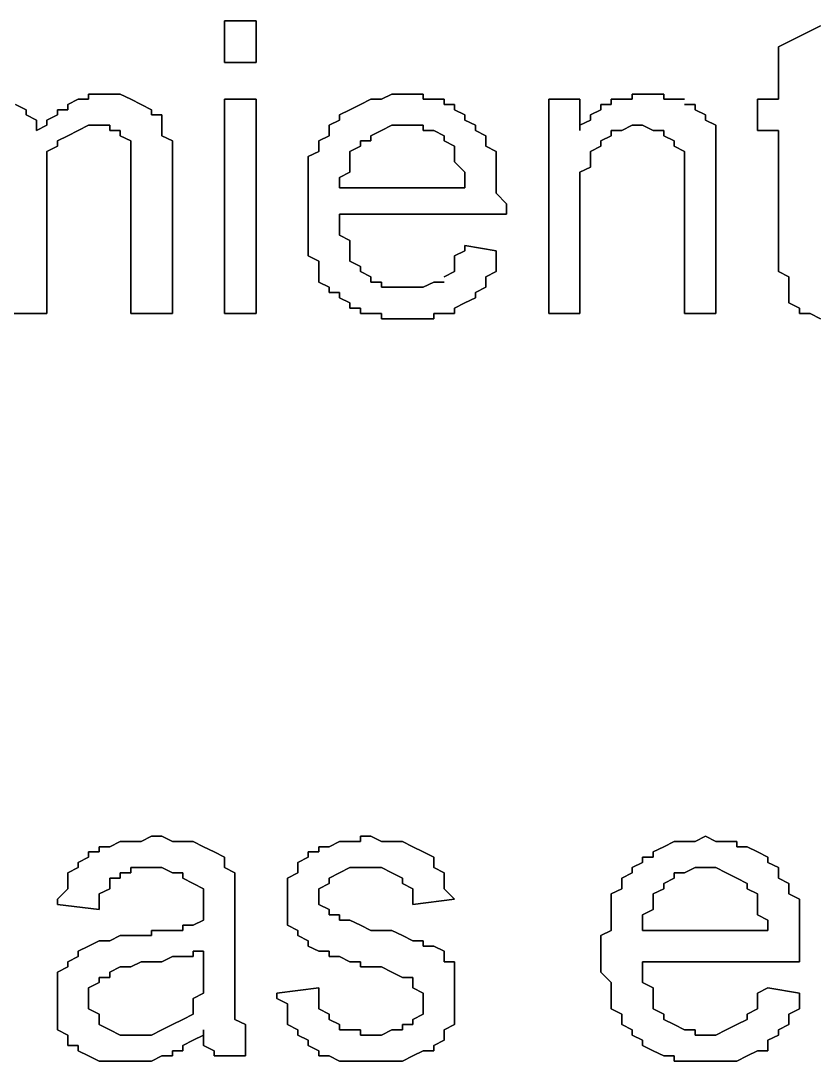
# Model space of a CAD drawing. Header units: metres. Extents: x 2.9 to 42.8, y 1.7 to 28.7.
# Drawn here: x 38.4122 to 38.6804, y 16.0549 to 16.4059 of the extents above; entities that cross this region are included whole.
import ezdxf

# ---------------------------------------------------------------- set-up
doc = ezdxf.new("R2010")
doc.units = ezdxf.units.M
doc.layers.add('GRIS', color=8, linetype='Continuous')

msp = doc.modelspace()

# ---------------------------------------------------------------- linework, layer by layer
at = {"layer": 'GRIS', "lineweight": -3}
for points in [[(38.4916, 16.4059), (38.481, 16.4059), (38.4916, 16.4059)], [(38.481, 16.4059), (38.481, 16.3918), (38.481, 16.4059)], [(38.4916, 16.3918), (38.4916, 16.4059), (38.4916, 16.3918)], [(38.6821, 16.4042), (38.668, 16.3971), (38.6821, 16.4042)], [(38.668, 16.3971), (38.668, 16.3795), (38.668, 16.3971)], [(38.481, 16.3918), (38.4916, 16.3918), (38.481, 16.3918)], [(38.4387, 16.3812), (38.4351, 16.3812), (38.4387, 16.3812)], [(38.4351, 16.3812), (38.4351, 16.3795), (38.4351, 16.3812)], [(38.4422, 16.3812), (38.4387, 16.3812), (38.4422, 16.3812)], [(38.4457, 16.3812), (38.4422, 16.3812), (38.4457, 16.3812)], [(38.4493, 16.3795), (38.4457, 16.3812), (38.4493, 16.3795)], [(38.5374, 16.3812), (38.5339, 16.3795), (38.5374, 16.3812)], [(38.541, 16.3812), (38.5374, 16.3812), (38.541, 16.3812)], [(38.5445, 16.3812), (38.541, 16.3812), (38.5445, 16.3812)], [(38.548, 16.3812), (38.5445, 16.3812), (38.548, 16.3812)], [(38.548, 16.3795), (38.548, 16.3812), (38.548, 16.3795)], [(38.6221, 16.3812), (38.6186, 16.3812), (38.6221, 16.3812)], [(38.6186, 16.3812), (38.6186, 16.3795), (38.6186, 16.3812)], [(38.6256, 16.3812), (38.6221, 16.3812), (38.6256, 16.3812)], [(38.6292, 16.3812), (38.6256, 16.3812), (38.6292, 16.3812)], [(38.6292, 16.3795), (38.6292, 16.3812), (38.6292, 16.3795)], [(38.414, 16.3759), (38.4104, 16.3777), (38.414, 16.3759)], [(38.4316, 16.3795), (38.4281, 16.3777), (38.4316, 16.3795)], [(38.4281, 16.3777), (38.4281, 16.3759), (38.4281, 16.3777)], [(38.4351, 16.3795), (38.4316, 16.3795), (38.4351, 16.3795)], [(38.4528, 16.3777), (38.4493, 16.3795), (38.4528, 16.3777)], [(38.4563, 16.3759), (38.4528, 16.3777), (38.4563, 16.3759)], [(38.4916, 16.3795), (38.481, 16.3795), (38.4916, 16.3795)], [(38.481, 16.3795), (38.481, 16.3072), (38.481, 16.3795)], [(38.4916, 16.3072), (38.4916, 16.3795), (38.4916, 16.3072)], [(38.5269, 16.3777), (38.5233, 16.3759), (38.5269, 16.3777)], [(38.5304, 16.3795), (38.5269, 16.3777), (38.5304, 16.3795)], [(38.5339, 16.3795), (38.5304, 16.3795), (38.5339, 16.3795)], [(38.5516, 16.3795), (38.548, 16.3795), (38.5516, 16.3795)], [(38.5551, 16.3795), (38.5516, 16.3795), (38.5551, 16.3795)], [(38.5551, 16.3777), (38.5551, 16.3795), (38.5551, 16.3777)], [(38.5586, 16.3777), (38.5551, 16.3777), (38.5586, 16.3777)], [(38.5586, 16.3759), (38.5586, 16.3777), (38.5586, 16.3759)], [(38.6009, 16.3795), (38.5904, 16.3795), (38.6009, 16.3795)], [(38.5904, 16.3795), (38.5904, 16.3072), (38.5904, 16.3795)], [(38.6009, 16.3689), (38.6009, 16.3795), (38.6009, 16.3689)], [(38.6115, 16.3777), (38.608, 16.3777), (38.6115, 16.3777)], [(38.608, 16.3777), (38.608, 16.3759), (38.608, 16.3777)], [(38.6151, 16.3795), (38.6115, 16.3795), (38.6151, 16.3795)], [(38.6115, 16.3795), (38.6115, 16.3777), (38.6115, 16.3795)], [(38.6186, 16.3795), (38.6151, 16.3795), (38.6186, 16.3795)], [(38.6327, 16.3795), (38.6292, 16.3795), (38.6327, 16.3795)], [(38.6362, 16.3795), (38.6327, 16.3795), (38.6362, 16.3795)], [(38.6398, 16.3777), (38.6362, 16.3777), (38.6398, 16.3777)], [(38.6398, 16.3759), (38.6398, 16.3777), (38.6398, 16.3759)], [(38.668, 16.3795), (38.6609, 16.3795), (38.668, 16.3795)], [(38.6609, 16.3795), (38.6609, 16.3689), (38.6609, 16.3795)], [(38.414, 16.3742), (38.414, 16.3759), (38.414, 16.3742)], [(38.4175, 16.3724), (38.414, 16.3742), (38.4175, 16.3724)], [(38.4246, 16.3742), (38.421, 16.3724), (38.4246, 16.3742)], [(38.4281, 16.3759), (38.4246, 16.3759), (38.4281, 16.3759)], [(38.4246, 16.3759), (38.4246, 16.3742), (38.4246, 16.3759)], [(38.4563, 16.3742), (38.4563, 16.3759), (38.4563, 16.3742)], [(38.4598, 16.3742), (38.4563, 16.3742), (38.4598, 16.3742)], [(38.4598, 16.3724), (38.4598, 16.3742), (38.4598, 16.3724)], [(38.5233, 16.3759), (38.5198, 16.3742), (38.5233, 16.3759)], [(38.5198, 16.3742), (38.5198, 16.3724), (38.5198, 16.3742)], [(38.5621, 16.3742), (38.5586, 16.3759), (38.5621, 16.3742)], [(38.5621, 16.3724), (38.5621, 16.3742), (38.5621, 16.3724)], [(38.608, 16.3759), (38.6045, 16.3742), (38.608, 16.3759)], [(38.6045, 16.3742), (38.6045, 16.3724), (38.6045, 16.3742)], [(38.6433, 16.3742), (38.6398, 16.3759), (38.6433, 16.3742)], [(38.6433, 16.3724), (38.6433, 16.3742), (38.6433, 16.3724)], [(38.4175, 16.3707), (38.4175, 16.3724), (38.4175, 16.3707)], [(38.421, 16.3707), (38.4175, 16.3689), (38.421, 16.3707)], [(38.4175, 16.3689), (38.4175, 16.3707), (38.4175, 16.3689)], [(38.421, 16.3724), (38.421, 16.3707), (38.421, 16.3724)], [(38.4316, 16.3689), (38.4351, 16.3707), (38.4316, 16.3689)], [(38.4351, 16.3707), (38.4387, 16.3707), (38.4351, 16.3707)], [(38.4387, 16.3707), (38.4422, 16.3707), (38.4387, 16.3707)], [(38.4422, 16.3707), (38.4422, 16.3689), (38.4422, 16.3707)], [(38.4598, 16.3689), (38.4598, 16.3724), (38.4598, 16.3689)], [(38.5198, 16.3724), (38.5163, 16.3707), (38.5198, 16.3724)], [(38.5163, 16.3707), (38.5163, 16.3689), (38.5163, 16.3707)], [(38.5339, 16.3689), (38.5374, 16.3707), (38.5339, 16.3689)], [(38.5374, 16.3707), (38.541, 16.3707), (38.5374, 16.3707)], [(38.541, 16.3707), (38.5445, 16.3707), (38.541, 16.3707)], [(38.5445, 16.3707), (38.548, 16.3707), (38.5445, 16.3707)], [(38.548, 16.3707), (38.548, 16.3689), (38.548, 16.3707)], [(38.5657, 16.3707), (38.5621, 16.3724), (38.5657, 16.3707)], [(38.5657, 16.3689), (38.5657, 16.3707), (38.5657, 16.3689)], [(38.6045, 16.3724), (38.6009, 16.3707), (38.6045, 16.3724)], [(38.6009, 16.3707), (38.6009, 16.3689), (38.6009, 16.3707)], [(38.6151, 16.3689), (38.6186, 16.3707), (38.6151, 16.3689)], [(38.6186, 16.3707), (38.6221, 16.3707), (38.6186, 16.3707)], [(38.6221, 16.3707), (38.6256, 16.3689), (38.6221, 16.3707)], [(38.6468, 16.3707), (38.6433, 16.3724), (38.6468, 16.3707)], [(38.6468, 16.3689), (38.6468, 16.3707), (38.6468, 16.3689)], [(38.4281, 16.3671), (38.4316, 16.3689), (38.4281, 16.3671)], [(38.4422, 16.3689), (38.4457, 16.3689), (38.4422, 16.3689)], [(38.4457, 16.3689), (38.4457, 16.3671), (38.4457, 16.3689)], [(38.4598, 16.3671), (38.4598, 16.3689), (38.4598, 16.3671)], [(38.5163, 16.3689), (38.5163, 16.3671), (38.5163, 16.3689)], [(38.5304, 16.3671), (38.5339, 16.3689), (38.5304, 16.3671)], [(38.548, 16.3689), (38.5516, 16.3689), (38.548, 16.3689)], [(38.5516, 16.3689), (38.5551, 16.3671), (38.5516, 16.3689)], [(38.5692, 16.3671), (38.5657, 16.3689), (38.5692, 16.3671)], [(38.6115, 16.3671), (38.6115, 16.3689), (38.6115, 16.3671)], [(38.6115, 16.3689), (38.6151, 16.3689), (38.6115, 16.3689)], [(38.6256, 16.3689), (38.6292, 16.3689), (38.6256, 16.3689)], [(38.6292, 16.3689), (38.6292, 16.3671), (38.6292, 16.3689)], [(38.6468, 16.3654), (38.6468, 16.3689), (38.6468, 16.3654)], [(38.6609, 16.3689), (38.668, 16.3689), (38.6609, 16.3689)], [(38.668, 16.3689), (38.668, 16.3283), (38.668, 16.3689)], [(38.4246, 16.3654), (38.4281, 16.3671), (38.4246, 16.3654)], [(38.4246, 16.3636), (38.4246, 16.3654), (38.4246, 16.3636)], [(38.4457, 16.3671), (38.4493, 16.3654), (38.4457, 16.3671)], [(38.4493, 16.3654), (38.4493, 16.3636), (38.4493, 16.3654)], [(38.4634, 16.3654), (38.4598, 16.3671), (38.4634, 16.3654)], [(38.4634, 16.3636), (38.4634, 16.3654), (38.4634, 16.3636)], [(38.5163, 16.3671), (38.5128, 16.3654), (38.5163, 16.3671)], [(38.5128, 16.3654), (38.5128, 16.3636), (38.5128, 16.3654)], [(38.5269, 16.3636), (38.5269, 16.3654), (38.5269, 16.3636)], [(38.5269, 16.3654), (38.5304, 16.3654), (38.5269, 16.3654)], [(38.5304, 16.3654), (38.5304, 16.3671), (38.5304, 16.3654)], [(38.5551, 16.3671), (38.5551, 16.3654), (38.5551, 16.3671)], [(38.5551, 16.3654), (38.5586, 16.3636), (38.5551, 16.3654)], [(38.5692, 16.3654), (38.5692, 16.3671), (38.5692, 16.3654)], [(38.5692, 16.3636), (38.5692, 16.3654), (38.5692, 16.3636)], [(38.608, 16.3654), (38.6115, 16.3671), (38.608, 16.3654)], [(38.608, 16.3636), (38.608, 16.3654), (38.608, 16.3636)], [(38.6292, 16.3671), (38.6327, 16.3654), (38.6292, 16.3671)], [(38.6327, 16.3654), (38.6327, 16.3636), (38.6327, 16.3654)], [(38.6468, 16.3636), (38.6468, 16.3654), (38.6468, 16.3636)], [(38.421, 16.3618), (38.4246, 16.3636), (38.421, 16.3618)], [(38.421, 16.3601), (38.421, 16.3618), (38.421, 16.3601)], [(38.4493, 16.3636), (38.4493, 16.3618), (38.4493, 16.3636)], [(38.4493, 16.3618), (38.4493, 16.3601), (38.4493, 16.3618)], [(38.4634, 16.3601), (38.4634, 16.3636), (38.4634, 16.3601)], [(38.5128, 16.3618), (38.5092, 16.3601), (38.5128, 16.3618)], [(38.5128, 16.3636), (38.5128, 16.3618), (38.5128, 16.3636)], [(38.5233, 16.3618), (38.5269, 16.3636), (38.5233, 16.3618)], [(38.5233, 16.3601), (38.5233, 16.3618), (38.5233, 16.3601)], [(38.5586, 16.3636), (38.5586, 16.3618), (38.5586, 16.3636)], [(38.5586, 16.3618), (38.5586, 16.3601), (38.5586, 16.3618)], [(38.5727, 16.3618), (38.5692, 16.3636), (38.5727, 16.3618)], [(38.5727, 16.3601), (38.5727, 16.3618), (38.5727, 16.3601)], [(38.6045, 16.3618), (38.608, 16.3636), (38.6045, 16.3618)], [(38.6045, 16.3601), (38.6045, 16.3618), (38.6045, 16.3601)], [(38.6327, 16.3636), (38.6362, 16.3618), (38.6327, 16.3636)], [(38.6362, 16.3618), (38.6362, 16.3601), (38.6362, 16.3618)], [(38.6468, 16.3618), (38.6468, 16.3636), (38.6468, 16.3618)], [(38.6468, 16.3601), (38.6468, 16.3618), (38.6468, 16.3601)], [(38.421, 16.3583), (38.421, 16.3601), (38.421, 16.3583)], [(38.421, 16.3548), (38.421, 16.3583), (38.421, 16.3548)], [(38.4493, 16.3601), (38.4493, 16.3583), (38.4493, 16.3601)], [(38.4493, 16.3583), (38.4493, 16.3548), (38.4493, 16.3583)], [(38.4634, 16.3583), (38.4634, 16.3601), (38.4634, 16.3583)], [(38.4634, 16.3565), (38.4634, 16.3583), (38.4634, 16.3565)], [(38.5092, 16.3601), (38.5092, 16.3583), (38.5092, 16.3601)], [(38.5092, 16.3583), (38.5092, 16.3548), (38.5092, 16.3583)], [(38.5233, 16.3583), (38.5233, 16.3601), (38.5233, 16.3583)], [(38.5233, 16.3548), (38.5233, 16.3583), (38.5233, 16.3548)], [(38.5586, 16.3601), (38.5586, 16.3583), (38.5586, 16.3601)], [(38.5586, 16.3583), (38.5621, 16.3548), (38.5586, 16.3583)], [(38.5727, 16.3583), (38.5727, 16.3601), (38.5727, 16.3583)], [(38.5727, 16.3548), (38.5727, 16.3583), (38.5727, 16.3548)], [(38.6045, 16.3583), (38.6045, 16.3601), (38.6045, 16.3583)], [(38.6045, 16.3565), (38.6045, 16.3583), (38.6045, 16.3565)], [(38.6362, 16.3601), (38.6362, 16.3583), (38.6362, 16.3601)], [(38.6362, 16.3583), (38.6362, 16.3565), (38.6362, 16.3583)], [(38.6468, 16.3565), (38.6468, 16.3601), (38.6468, 16.3565)], [(38.421, 16.353), (38.421, 16.3548), (38.421, 16.353)], [(38.4493, 16.3548), (38.4493, 16.353), (38.4493, 16.3548)], [(38.4634, 16.3072), (38.4634, 16.3565), (38.4634, 16.3072)], [(38.5092, 16.3548), (38.5092, 16.353), (38.5092, 16.3548)], [(38.5198, 16.353), (38.5233, 16.3548), (38.5198, 16.353)], [(38.5621, 16.3548), (38.5621, 16.353), (38.5621, 16.3548)], [(38.5727, 16.353), (38.5727, 16.3548), (38.5727, 16.353)], [(38.6009, 16.3548), (38.6045, 16.3565), (38.6009, 16.3548)], [(38.6009, 16.3512), (38.6009, 16.3548), (38.6009, 16.3512)], [(38.6362, 16.3565), (38.6362, 16.353), (38.6362, 16.3565)], [(38.6468, 16.3548), (38.6468, 16.3565), (38.6468, 16.3548)], [(38.6468, 16.3512), (38.6468, 16.3548), (38.6468, 16.3512)], [(38.421, 16.3495), (38.421, 16.353), (38.421, 16.3495)], [(38.4493, 16.353), (38.4493, 16.3072), (38.4493, 16.353)], [(38.5092, 16.353), (38.5092, 16.3512), (38.5092, 16.353)], [(38.5092, 16.3512), (38.5092, 16.3477), (38.5092, 16.3512)], [(38.5198, 16.3495), (38.5198, 16.353), (38.5198, 16.3495)], [(38.5621, 16.353), (38.5621, 16.3495), (38.5621, 16.353)], [(38.5727, 16.3495), (38.5727, 16.353), (38.5727, 16.3495)], [(38.6009, 16.3477), (38.6009, 16.3512), (38.6009, 16.3477)], [(38.6362, 16.353), (38.6362, 16.3512), (38.6362, 16.353)], [(38.6362, 16.3512), (38.6362, 16.3072), (38.6362, 16.3512)], [(38.6468, 16.3072), (38.6468, 16.3512), (38.6468, 16.3072)], [(38.421, 16.3072), (38.421, 16.3495), (38.421, 16.3072)], [(38.5092, 16.3477), (38.5092, 16.346), (38.5092, 16.3477)], [(38.5621, 16.3495), (38.5198, 16.3495), (38.5621, 16.3495)], [(38.5727, 16.3477), (38.5727, 16.3495), (38.5727, 16.3477)], [(38.5762, 16.3442), (38.5727, 16.3477), (38.5762, 16.3442)], [(38.6009, 16.346), (38.6009, 16.3477), (38.6009, 16.346)], [(38.5092, 16.346), (38.5092, 16.3424), (38.5092, 16.346)], [(38.5762, 16.3424), (38.5762, 16.3442), (38.5762, 16.3424)], [(38.6009, 16.3072), (38.6009, 16.346), (38.6009, 16.3072)], [(38.5092, 16.3424), (38.5092, 16.3407), (38.5092, 16.3424)], [(38.5092, 16.3407), (38.5092, 16.3389), (38.5092, 16.3407)], [(38.5198, 16.3371), (38.5198, 16.3407), (38.5198, 16.3371)], [(38.5198, 16.3407), (38.5727, 16.3407), (38.5198, 16.3407)], [(38.5727, 16.3407), (38.5762, 16.3407), (38.5727, 16.3407)], [(38.5762, 16.3407), (38.5762, 16.3424), (38.5762, 16.3407)], [(38.5092, 16.3389), (38.5092, 16.3354), (38.5092, 16.3389)], [(38.5198, 16.3336), (38.5198, 16.3371), (38.5198, 16.3336)], [(38.5092, 16.3354), (38.5092, 16.3336), (38.5092, 16.3354)], [(38.5092, 16.3336), (38.5092, 16.3301), (38.5092, 16.3336)], [(38.5233, 16.3318), (38.5198, 16.3336), (38.5233, 16.3318)], [(38.5092, 16.3301), (38.5092, 16.3283), (38.5092, 16.3301)], [(38.5233, 16.3301), (38.5233, 16.3318), (38.5233, 16.3301)], [(38.5233, 16.3283), (38.5233, 16.3301), (38.5233, 16.3283)], [(38.5621, 16.3301), (38.5621, 16.3283), (38.5621, 16.3301)], [(38.5727, 16.3283), (38.5621, 16.3301), (38.5727, 16.3283)], [(38.5092, 16.3283), (38.5092, 16.3266), (38.5092, 16.3283)], [(38.5092, 16.3266), (38.5128, 16.3248), (38.5092, 16.3266)], [(38.5233, 16.3248), (38.5233, 16.3283), (38.5233, 16.3248)], [(38.5621, 16.3283), (38.5586, 16.3266), (38.5621, 16.3283)], [(38.5586, 16.3266), (38.5586, 16.323), (38.5586, 16.3266)], [(38.5727, 16.3266), (38.5727, 16.3283), (38.5727, 16.3266)], [(38.5727, 16.323), (38.5727, 16.3266), (38.5727, 16.323)], [(38.668, 16.3283), (38.668, 16.3248), (38.668, 16.3283)], [(38.5128, 16.3248), (38.5128, 16.3213), (38.5128, 16.3248)], [(38.5269, 16.323), (38.5233, 16.3248), (38.5269, 16.323)], [(38.5269, 16.3213), (38.5269, 16.323), (38.5269, 16.3213)], [(38.5586, 16.323), (38.5586, 16.3213), (38.5586, 16.323)], [(38.5727, 16.3213), (38.5727, 16.323), (38.5727, 16.3213)], [(38.668, 16.3248), (38.668, 16.3213), (38.668, 16.3248)], [(38.5128, 16.3213), (38.5128, 16.3195), (38.5128, 16.3213)], [(38.5128, 16.3195), (38.5128, 16.3177), (38.5128, 16.3195)], [(38.5304, 16.3195), (38.5269, 16.3213), (38.5304, 16.3195)], [(38.5304, 16.3177), (38.5304, 16.3195), (38.5304, 16.3177)], [(38.5586, 16.3213), (38.5551, 16.3195), (38.5586, 16.3213)], [(38.5692, 16.3195), (38.5727, 16.3213), (38.5692, 16.3195)], [(38.5692, 16.3177), (38.5692, 16.3195), (38.5692, 16.3177)], [(38.668, 16.3213), (38.6715, 16.3195), (38.668, 16.3213)], [(38.6715, 16.3195), (38.6715, 16.316), (38.6715, 16.3195)], [(38.5128, 16.3177), (38.5163, 16.316), (38.5128, 16.3177)], [(38.5163, 16.316), (38.5163, 16.3142), (38.5163, 16.316)], [(38.5339, 16.3177), (38.5304, 16.3177), (38.5339, 16.3177)], [(38.5339, 16.316), (38.5339, 16.3177), (38.5339, 16.316)], [(38.5374, 16.316), (38.5339, 16.316), (38.5374, 16.316)], [(38.541, 16.316), (38.5374, 16.316), (38.541, 16.316)], [(38.5445, 16.316), (38.541, 16.316), (38.5445, 16.316)], [(38.548, 16.316), (38.5445, 16.316), (38.548, 16.316)], [(38.5516, 16.3177), (38.548, 16.316), (38.5516, 16.3177)], [(38.5551, 16.3177), (38.5516, 16.3177), (38.5551, 16.3177)], [(38.5657, 16.3142), (38.5692, 16.316), (38.5657, 16.3142)], [(38.5692, 16.316), (38.5692, 16.3177), (38.5692, 16.316)], [(38.6715, 16.316), (38.6715, 16.3142), (38.6715, 16.316)], [(38.5163, 16.3142), (38.5198, 16.3142), (38.5163, 16.3142)], [(38.5198, 16.3142), (38.5198, 16.3124), (38.5198, 16.3142)], [(38.5198, 16.3124), (38.5233, 16.3107), (38.5198, 16.3124)], [(38.5621, 16.3107), (38.5657, 16.3124), (38.5621, 16.3107)], [(38.5657, 16.3124), (38.5657, 16.3142), (38.5657, 16.3124)], [(38.6715, 16.3142), (38.6715, 16.3124), (38.6715, 16.3142)], [(38.6715, 16.3124), (38.6715, 16.3107), (38.6715, 16.3124)], [(38.5233, 16.3107), (38.5233, 16.3089), (38.5233, 16.3107)], [(38.5233, 16.3089), (38.5269, 16.3089), (38.5233, 16.3089)], [(38.5269, 16.3089), (38.5269, 16.3072), (38.5269, 16.3089)], [(38.5586, 16.3089), (38.5621, 16.3107), (38.5586, 16.3089)], [(38.5586, 16.3072), (38.5586, 16.3089), (38.5586, 16.3072)], [(38.6715, 16.3107), (38.675, 16.3089), (38.6715, 16.3107)], [(38.675, 16.3089), (38.675, 16.3072), (38.675, 16.3089)], [(38.4069, 16.3072), (38.421, 16.3072), (38.4069, 16.3072)], [(38.4493, 16.3072), (38.4634, 16.3072), (38.4493, 16.3072)], [(38.481, 16.3072), (38.4916, 16.3072), (38.481, 16.3072)], [(38.5269, 16.3072), (38.5304, 16.3072), (38.5269, 16.3072)], [(38.5304, 16.3072), (38.5339, 16.3072), (38.5304, 16.3072)], [(38.5339, 16.3072), (38.5339, 16.3054), (38.5339, 16.3072)], [(38.5339, 16.3054), (38.5374, 16.3054), (38.5339, 16.3054)], [(38.5374, 16.3054), (38.541, 16.3054), (38.5374, 16.3054)], [(38.541, 16.3054), (38.5445, 16.3054), (38.541, 16.3054)], [(38.5445, 16.3054), (38.548, 16.3054), (38.5445, 16.3054)], [(38.548, 16.3054), (38.5516, 16.3054), (38.548, 16.3054)], [(38.5516, 16.3054), (38.5516, 16.3072), (38.5516, 16.3054)], [(38.5516, 16.3072), (38.5551, 16.3072), (38.5516, 16.3072)], [(38.5551, 16.3072), (38.5586, 16.3072), (38.5551, 16.3072)], [(38.5904, 16.3072), (38.6009, 16.3072), (38.5904, 16.3072)], [(38.6362, 16.3072), (38.6468, 16.3072), (38.6362, 16.3072)], [(38.675, 16.3072), (38.6786, 16.3072), (38.675, 16.3072)], [(38.6786, 16.3072), (38.6821, 16.3054), (38.6786, 16.3072)], [(38.4457, 16.129), (38.4422, 16.1272), (38.4457, 16.129)], [(38.4493, 16.129), (38.4457, 16.129), (38.4493, 16.129)], [(38.4528, 16.129), (38.4493, 16.129), (38.4528, 16.129)], [(38.4563, 16.1308), (38.4528, 16.129), (38.4563, 16.1308)], [(38.4598, 16.1308), (38.4563, 16.1308), (38.4598, 16.1308)], [(38.4634, 16.129), (38.4598, 16.1308), (38.4634, 16.129)], [(38.4669, 16.129), (38.4634, 16.129), (38.4669, 16.129)], [(38.4704, 16.129), (38.4669, 16.129), (38.4704, 16.129)], [(38.4739, 16.1272), (38.4704, 16.129), (38.4739, 16.1272)], [(38.5198, 16.129), (38.5163, 16.1272), (38.5198, 16.129)], [(38.5233, 16.129), (38.5198, 16.129), (38.5233, 16.129)], [(38.5269, 16.129), (38.5233, 16.129), (38.5269, 16.129)], [(38.5304, 16.1308), (38.5269, 16.1308), (38.5304, 16.1308)], [(38.5269, 16.1308), (38.5269, 16.129), (38.5269, 16.1308)], [(38.5339, 16.129), (38.5304, 16.1308), (38.5339, 16.129)], [(38.5374, 16.129), (38.5339, 16.129), (38.5374, 16.129)], [(38.541, 16.129), (38.5374, 16.129), (38.541, 16.129)], [(38.5445, 16.1272), (38.541, 16.129), (38.5445, 16.1272)], [(38.6327, 16.129), (38.6292, 16.1272), (38.6327, 16.129)], [(38.6362, 16.129), (38.6327, 16.129), (38.6362, 16.129)], [(38.6398, 16.129), (38.6362, 16.129), (38.6398, 16.129)], [(38.6433, 16.1308), (38.6398, 16.129), (38.6433, 16.1308)], [(38.6468, 16.129), (38.6433, 16.1308), (38.6468, 16.129)], [(38.6503, 16.129), (38.6468, 16.129), (38.6503, 16.129)], [(38.6539, 16.129), (38.6503, 16.129), (38.6539, 16.129)], [(38.6539, 16.1272), (38.6539, 16.129), (38.6539, 16.1272)], [(38.4387, 16.1255), (38.4351, 16.1255), (38.4387, 16.1255)], [(38.4351, 16.1255), (38.4351, 16.1237), (38.4351, 16.1255)], [(38.4422, 16.1272), (38.4387, 16.1272), (38.4422, 16.1272)], [(38.4387, 16.1272), (38.4387, 16.1255), (38.4387, 16.1272)], [(38.4775, 16.1255), (38.4739, 16.1272), (38.4775, 16.1255)], [(38.481, 16.1237), (38.4775, 16.1255), (38.481, 16.1237)], [(38.5128, 16.1255), (38.5092, 16.1255), (38.5128, 16.1255)], [(38.5092, 16.1255), (38.5092, 16.1237), (38.5092, 16.1255)], [(38.5163, 16.1272), (38.5128, 16.1272), (38.5163, 16.1272)], [(38.5128, 16.1272), (38.5128, 16.1255), (38.5128, 16.1272)], [(38.548, 16.1255), (38.5445, 16.1272), (38.548, 16.1255)], [(38.5516, 16.1237), (38.548, 16.1255), (38.5516, 16.1237)], [(38.6292, 16.1272), (38.6256, 16.1255), (38.6292, 16.1272)], [(38.6256, 16.1255), (38.6256, 16.1237), (38.6256, 16.1255)], [(38.6574, 16.1272), (38.6539, 16.1272), (38.6574, 16.1272)], [(38.6609, 16.1255), (38.6574, 16.1272), (38.6609, 16.1255)], [(38.6644, 16.1237), (38.6609, 16.1255), (38.6644, 16.1237)], [(38.4351, 16.1237), (38.4316, 16.1219), (38.4351, 16.1237)], [(38.4316, 16.1219), (38.4316, 16.1202), (38.4316, 16.1219)], [(38.481, 16.1219), (38.481, 16.1237), (38.481, 16.1219)], [(38.481, 16.1202), (38.481, 16.1219), (38.481, 16.1202)], [(38.5092, 16.1237), (38.5057, 16.1219), (38.5092, 16.1237)], [(38.5057, 16.1219), (38.5057, 16.1202), (38.5057, 16.1219)], [(38.5516, 16.1219), (38.5516, 16.1237), (38.5516, 16.1219)], [(38.5516, 16.1202), (38.5516, 16.1219), (38.5516, 16.1202)], [(38.6221, 16.1219), (38.6186, 16.1202), (38.6221, 16.1219)], [(38.6256, 16.1237), (38.6221, 16.1237), (38.6256, 16.1237)], [(38.6221, 16.1237), (38.6221, 16.1219), (38.6221, 16.1237)], [(38.6644, 16.1219), (38.6644, 16.1237), (38.6644, 16.1219)], [(38.668, 16.1202), (38.6644, 16.1219), (38.668, 16.1202)], [(38.4316, 16.1202), (38.4281, 16.1184), (38.4316, 16.1202)], [(38.4281, 16.1184), (38.4281, 16.1167), (38.4281, 16.1184)], [(38.4457, 16.1167), (38.4457, 16.1184), (38.4457, 16.1167)], [(38.4457, 16.1184), (38.4493, 16.1184), (38.4457, 16.1184)], [(38.4493, 16.1184), (38.4493, 16.1202), (38.4493, 16.1184)], [(38.4493, 16.1202), (38.4528, 16.1202), (38.4493, 16.1202)], [(38.4528, 16.1202), (38.4563, 16.1202), (38.4528, 16.1202)], [(38.4563, 16.1202), (38.4598, 16.1202), (38.4563, 16.1202)], [(38.4598, 16.1202), (38.4634, 16.1184), (38.4598, 16.1202)], [(38.4634, 16.1184), (38.4669, 16.1184), (38.4634, 16.1184)], [(38.4669, 16.1184), (38.4669, 16.1167), (38.4669, 16.1184)], [(38.4845, 16.1184), (38.481, 16.1202), (38.4845, 16.1184)], [(38.4845, 16.1167), (38.4845, 16.1184), (38.4845, 16.1167)], [(38.5057, 16.1184), (38.5022, 16.1167), (38.5057, 16.1184)], [(38.5057, 16.1202), (38.5057, 16.1184), (38.5057, 16.1202)], [(38.5163, 16.1167), (38.5198, 16.1184), (38.5163, 16.1167)], [(38.5198, 16.1184), (38.5233, 16.1202), (38.5198, 16.1184)], [(38.5233, 16.1202), (38.5269, 16.1202), (38.5233, 16.1202)], [(38.5269, 16.1202), (38.5304, 16.1202), (38.5269, 16.1202)], [(38.5304, 16.1202), (38.5339, 16.1202), (38.5304, 16.1202)], [(38.5339, 16.1202), (38.5374, 16.1184), (38.5339, 16.1202)], [(38.5374, 16.1184), (38.541, 16.1167), (38.5374, 16.1184)], [(38.5551, 16.1184), (38.5516, 16.1202), (38.5551, 16.1184)], [(38.5551, 16.1167), (38.5551, 16.1184), (38.5551, 16.1167)], [(38.6186, 16.1184), (38.6151, 16.1167), (38.6186, 16.1184)], [(38.6186, 16.1202), (38.6186, 16.1184), (38.6186, 16.1202)], [(38.6327, 16.1167), (38.6327, 16.1184), (38.6327, 16.1167)], [(38.6327, 16.1184), (38.6362, 16.1184), (38.6327, 16.1184)], [(38.6362, 16.1184), (38.6398, 16.1202), (38.6362, 16.1184)], [(38.6398, 16.1202), (38.6433, 16.1202), (38.6398, 16.1202)], [(38.6433, 16.1202), (38.6468, 16.1202), (38.6433, 16.1202)], [(38.6468, 16.1202), (38.6503, 16.1184), (38.6468, 16.1202)], [(38.6503, 16.1184), (38.6539, 16.1167), (38.6503, 16.1184)], [(38.668, 16.1184), (38.668, 16.1202), (38.668, 16.1184)], [(38.668, 16.1167), (38.668, 16.1184), (38.668, 16.1167)], [(38.4281, 16.1167), (38.4281, 16.1149), (38.4281, 16.1167)], [(38.4281, 16.1149), (38.4281, 16.1131), (38.4281, 16.1149)], [(38.4422, 16.1149), (38.4422, 16.1167), (38.4422, 16.1149)], [(38.4422, 16.1167), (38.4457, 16.1167), (38.4422, 16.1167)], [(38.4422, 16.1131), (38.4422, 16.1149), (38.4422, 16.1131)], [(38.4669, 16.1167), (38.4704, 16.1149), (38.4669, 16.1167)], [(38.4704, 16.1149), (38.4739, 16.1131), (38.4704, 16.1149)], [(38.4845, 16.1131), (38.4845, 16.1167), (38.4845, 16.1131)], [(38.5022, 16.1167), (38.5022, 16.1131), (38.5022, 16.1167)], [(38.5128, 16.1131), (38.5163, 16.1149), (38.5128, 16.1131)], [(38.5163, 16.1149), (38.5163, 16.1167), (38.5163, 16.1149)], [(38.541, 16.1167), (38.541, 16.1149), (38.541, 16.1167)], [(38.541, 16.1149), (38.5445, 16.1131), (38.541, 16.1149)], [(38.5551, 16.1149), (38.5551, 16.1167), (38.5551, 16.1149)], [(38.5551, 16.1131), (38.5551, 16.1149), (38.5551, 16.1131)], [(38.6151, 16.1167), (38.6151, 16.1149), (38.6151, 16.1167)], [(38.6151, 16.1149), (38.6151, 16.1131), (38.6151, 16.1149)], [(38.6292, 16.1149), (38.6327, 16.1167), (38.6292, 16.1149)], [(38.6292, 16.1131), (38.6292, 16.1149), (38.6292, 16.1131)], [(38.6539, 16.1167), (38.6574, 16.1149), (38.6539, 16.1167)], [(38.6574, 16.1149), (38.6574, 16.1131), (38.6574, 16.1149)], [(38.6715, 16.1149), (38.668, 16.1167), (38.6715, 16.1149)], [(38.6715, 16.1131), (38.6715, 16.1149), (38.6715, 16.1131)], [(38.4281, 16.1131), (38.4246, 16.1096), (38.4281, 16.1131)], [(38.4387, 16.1114), (38.4422, 16.1131), (38.4387, 16.1114)], [(38.4387, 16.1096), (38.4387, 16.1114), (38.4387, 16.1096)], [(38.4739, 16.1131), (38.4739, 16.1114), (38.4739, 16.1131)], [(38.4739, 16.1114), (38.4739, 16.1078), (38.4739, 16.1114)], [(38.4845, 16.1096), (38.4845, 16.1131), (38.4845, 16.1096)], [(38.5022, 16.1131), (38.5022, 16.1114), (38.5022, 16.1131)], [(38.5022, 16.1114), (38.5022, 16.1096), (38.5022, 16.1114)], [(38.5128, 16.1114), (38.5128, 16.1131), (38.5128, 16.1114)], [(38.5128, 16.1078), (38.5128, 16.1114), (38.5128, 16.1078)], [(38.5445, 16.1131), (38.5445, 16.1114), (38.5445, 16.1131)], [(38.5445, 16.1114), (38.5445, 16.1078), (38.5445, 16.1114)], [(38.5586, 16.1096), (38.5551, 16.1131), (38.5586, 16.1096)], [(38.6151, 16.1131), (38.6115, 16.1114), (38.6151, 16.1131)], [(38.6115, 16.1114), (38.6115, 16.1096), (38.6115, 16.1114)], [(38.6256, 16.1114), (38.6292, 16.1131), (38.6256, 16.1114)], [(38.6256, 16.1096), (38.6256, 16.1114), (38.6256, 16.1096)], [(38.6574, 16.1131), (38.6609, 16.1114), (38.6574, 16.1131)], [(38.6609, 16.1114), (38.6609, 16.1096), (38.6609, 16.1114)], [(38.6715, 16.1114), (38.6715, 16.1131), (38.6715, 16.1114)], [(38.675, 16.1096), (38.6715, 16.1114), (38.675, 16.1096)], [(38.4246, 16.1096), (38.4246, 16.1078), (38.4246, 16.1096)], [(38.4246, 16.1078), (38.4387, 16.1061), (38.4246, 16.1078)], [(38.4387, 16.1061), (38.4387, 16.1096), (38.4387, 16.1061)], [(38.4739, 16.1078), (38.4739, 16.1043), (38.4739, 16.1078)], [(38.4845, 16.1078), (38.4845, 16.1096), (38.4845, 16.1078)], [(38.4845, 16.1043), (38.4845, 16.1078), (38.4845, 16.1043)], [(38.5022, 16.1096), (38.5022, 16.1078), (38.5022, 16.1096)], [(38.5022, 16.1078), (38.5022, 16.1061), (38.5022, 16.1078)], [(38.5163, 16.1061), (38.5128, 16.1078), (38.5163, 16.1061)], [(38.5445, 16.1078), (38.5586, 16.1096), (38.5445, 16.1078)], [(38.6115, 16.1096), (38.6115, 16.1061), (38.6115, 16.1096)], [(38.6256, 16.1061), (38.6256, 16.1096), (38.6256, 16.1061)], [(38.6609, 16.1096), (38.6609, 16.1061), (38.6609, 16.1096)], [(38.675, 16.1061), (38.675, 16.1096), (38.675, 16.1061)], [(38.4739, 16.1043), (38.4739, 16.1025), (38.4739, 16.1043)], [(38.4845, 16.1025), (38.4845, 16.1043), (38.4845, 16.1025)], [(38.5022, 16.1061), (38.5022, 16.1043), (38.5022, 16.1061)], [(38.5022, 16.1043), (38.5022, 16.1008), (38.5022, 16.1043)], [(38.5163, 16.1043), (38.5163, 16.1061), (38.5163, 16.1043)], [(38.5198, 16.1043), (38.5163, 16.1043), (38.5198, 16.1043)], [(38.5198, 16.1025), (38.5198, 16.1043), (38.5198, 16.1025)], [(38.6115, 16.1061), (38.6115, 16.1043), (38.6115, 16.1061)], [(38.6115, 16.1043), (38.6115, 16.1025), (38.6115, 16.1043)], [(38.6221, 16.1043), (38.6256, 16.1061), (38.6221, 16.1043)], [(38.6221, 16.1025), (38.6221, 16.1043), (38.6221, 16.1025)], [(38.6609, 16.1061), (38.6609, 16.1043), (38.6609, 16.1061)], [(38.6609, 16.1043), (38.6644, 16.1025), (38.6609, 16.1043)], [(38.675, 16.1043), (38.675, 16.1061), (38.675, 16.1043)], [(38.675, 16.1025), (38.675, 16.1043), (38.675, 16.1025)], [(38.4704, 16.1008), (38.4669, 16.1008), (38.4704, 16.1008)], [(38.4669, 16.1008), (38.4669, 16.099), (38.4669, 16.1008)], [(38.4739, 16.1025), (38.4704, 16.1008), (38.4739, 16.1025)], [(38.4845, 16.0867), (38.4845, 16.1025), (38.4845, 16.0867)], [(38.5022, 16.1008), (38.5057, 16.099), (38.5022, 16.1008)], [(38.5233, 16.1025), (38.5198, 16.1025), (38.5233, 16.1025)], [(38.5269, 16.1008), (38.5233, 16.1025), (38.5269, 16.1008)], [(38.5304, 16.099), (38.5269, 16.1008), (38.5304, 16.099)], [(38.6115, 16.1025), (38.6115, 16.099), (38.6115, 16.1025)], [(38.6221, 16.099), (38.6221, 16.1025), (38.6221, 16.099)], [(38.6644, 16.1025), (38.6644, 16.099), (38.6644, 16.1025)], [(38.675, 16.099), (38.675, 16.1025), (38.675, 16.099)], [(38.4457, 16.0973), (38.4422, 16.0955), (38.4457, 16.0973)], [(38.4493, 16.0973), (38.4457, 16.0973), (38.4493, 16.0973)], [(38.4528, 16.0973), (38.4493, 16.0973), (38.4528, 16.0973)], [(38.4563, 16.0973), (38.4528, 16.0973), (38.4563, 16.0973)], [(38.4598, 16.099), (38.4563, 16.099), (38.4598, 16.099)], [(38.4563, 16.099), (38.4563, 16.0973), (38.4563, 16.099)], [(38.4634, 16.099), (38.4598, 16.099), (38.4634, 16.099)], [(38.4669, 16.099), (38.4634, 16.099), (38.4669, 16.099)], [(38.5057, 16.099), (38.5057, 16.0973), (38.5057, 16.099)], [(38.5057, 16.0973), (38.5092, 16.0955), (38.5057, 16.0973)], [(38.5339, 16.099), (38.5304, 16.099), (38.5339, 16.099)], [(38.5374, 16.099), (38.5339, 16.099), (38.5374, 16.099)], [(38.541, 16.0973), (38.5374, 16.099), (38.541, 16.0973)], [(38.5445, 16.0955), (38.541, 16.0973), (38.5445, 16.0955)], [(38.6115, 16.099), (38.608, 16.0973), (38.6115, 16.099)], [(38.608, 16.0973), (38.608, 16.0937), (38.608, 16.0973)], [(38.6644, 16.099), (38.6221, 16.099), (38.6644, 16.099)], [(38.675, 16.0973), (38.675, 16.099), (38.675, 16.0973)], [(38.675, 16.0937), (38.675, 16.0973), (38.675, 16.0937)], [(38.4351, 16.0937), (38.4316, 16.092), (38.4351, 16.0937)], [(38.4387, 16.0955), (38.4351, 16.0937), (38.4387, 16.0955)], [(38.4422, 16.0955), (38.4387, 16.0955), (38.4422, 16.0955)], [(38.5092, 16.0955), (38.5092, 16.0937), (38.5092, 16.0955)], [(38.5092, 16.0937), (38.5128, 16.092), (38.5092, 16.0937)], [(38.548, 16.0955), (38.5445, 16.0955), (38.548, 16.0955)], [(38.548, 16.0937), (38.548, 16.0955), (38.548, 16.0937)], [(38.5516, 16.0937), (38.548, 16.0937), (38.5516, 16.0937)], [(38.5551, 16.092), (38.5516, 16.0937), (38.5551, 16.092)], [(38.608, 16.0937), (38.608, 16.092), (38.608, 16.0937)], [(38.675, 16.092), (38.675, 16.0937), (38.675, 16.092)], [(38.4316, 16.0902), (38.4281, 16.0884), (38.4316, 16.0902)], [(38.4316, 16.092), (38.4316, 16.0902), (38.4316, 16.092)], [(38.4598, 16.0884), (38.4634, 16.0902), (38.4598, 16.0884)], [(38.4634, 16.0902), (38.4669, 16.0902), (38.4634, 16.0902)], [(38.4669, 16.0902), (38.4704, 16.0902), (38.4669, 16.0902)], [(38.4704, 16.0902), (38.4704, 16.092), (38.4704, 16.0902)], [(38.4704, 16.092), (38.4739, 16.092), (38.4704, 16.092)], [(38.4739, 16.092), (38.4739, 16.0884), (38.4739, 16.092)], [(38.5128, 16.092), (38.5163, 16.092), (38.5128, 16.092)], [(38.5163, 16.092), (38.5163, 16.0902), (38.5163, 16.092)], [(38.5163, 16.0902), (38.5198, 16.0902), (38.5163, 16.0902)], [(38.5198, 16.0902), (38.5233, 16.0884), (38.5198, 16.0902)], [(38.5551, 16.0902), (38.5551, 16.092), (38.5551, 16.0902)], [(38.5551, 16.0884), (38.5551, 16.0902), (38.5551, 16.0884)], [(38.608, 16.092), (38.608, 16.0902), (38.608, 16.092)], [(38.608, 16.0902), (38.608, 16.0867), (38.608, 16.0902)], [(38.675, 16.0902), (38.675, 16.092), (38.675, 16.0902)], [(38.675, 16.0884), (38.675, 16.0902), (38.675, 16.0884)], [(38.4281, 16.0867), (38.4246, 16.0849), (38.4281, 16.0867)], [(38.4281, 16.0884), (38.4281, 16.0867), (38.4281, 16.0884)], [(38.4422, 16.0849), (38.4457, 16.0867), (38.4422, 16.0849)], [(38.4457, 16.0867), (38.4493, 16.0867), (38.4457, 16.0867)], [(38.4493, 16.0867), (38.4528, 16.0884), (38.4493, 16.0867)], [(38.4528, 16.0884), (38.4563, 16.0884), (38.4528, 16.0884)], [(38.4563, 16.0884), (38.4598, 16.0884), (38.4563, 16.0884)], [(38.4739, 16.0884), (38.4739, 16.0867), (38.4739, 16.0884)], [(38.4739, 16.0867), (38.4739, 16.0849), (38.4739, 16.0867)], [(38.4845, 16.0831), (38.4845, 16.0867), (38.4845, 16.0831)], [(38.5233, 16.0884), (38.5269, 16.0884), (38.5233, 16.0884)], [(38.5269, 16.0884), (38.5269, 16.0867), (38.5269, 16.0884)], [(38.5269, 16.0867), (38.5304, 16.0867), (38.5269, 16.0867)], [(38.5304, 16.0867), (38.5339, 16.0867), (38.5304, 16.0867)], [(38.5339, 16.0867), (38.5374, 16.0849), (38.5339, 16.0867)], [(38.5586, 16.0884), (38.5551, 16.0884), (38.5586, 16.0884)], [(38.5586, 16.0867), (38.5586, 16.0884), (38.5586, 16.0867)], [(38.5586, 16.0831), (38.5586, 16.0867), (38.5586, 16.0831)], [(38.608, 16.0867), (38.608, 16.0849), (38.608, 16.0867)], [(38.6221, 16.0867), (38.6221, 16.0884), (38.6221, 16.0867)], [(38.6221, 16.0884), (38.675, 16.0884), (38.6221, 16.0884)], [(38.6221, 16.0831), (38.6221, 16.0867), (38.6221, 16.0831)], [(38.4246, 16.0849), (38.4246, 16.0814), (38.4246, 16.0849)], [(38.4387, 16.0814), (38.4387, 16.0831), (38.4387, 16.0814)], [(38.4387, 16.0831), (38.4422, 16.0831), (38.4387, 16.0831)], [(38.4422, 16.0831), (38.4422, 16.0849), (38.4422, 16.0831)], [(38.4739, 16.0849), (38.4739, 16.0814), (38.4739, 16.0849)], [(38.4845, 16.0796), (38.4845, 16.0831), (38.4845, 16.0796)], [(38.5374, 16.0849), (38.541, 16.0831), (38.5374, 16.0849)], [(38.541, 16.0831), (38.5445, 16.0831), (38.541, 16.0831)], [(38.5445, 16.0831), (38.5445, 16.0814), (38.5445, 16.0831)], [(38.5586, 16.0814), (38.5586, 16.0831), (38.5586, 16.0814)], [(38.608, 16.0849), (38.6115, 16.0814), (38.608, 16.0849)], [(38.6221, 16.0814), (38.6221, 16.0831), (38.6221, 16.0814)], [(38.4246, 16.0814), (38.4246, 16.0796), (38.4246, 16.0814)], [(38.4246, 16.0796), (38.4246, 16.0778), (38.4246, 16.0796)], [(38.4351, 16.0796), (38.4387, 16.0814), (38.4351, 16.0796)], [(38.4351, 16.0761), (38.4351, 16.0796), (38.4351, 16.0761)], [(38.4739, 16.0814), (38.4739, 16.0796), (38.4739, 16.0814)], [(38.4739, 16.0796), (38.4739, 16.0778), (38.4739, 16.0796)], [(38.4845, 16.0761), (38.4845, 16.0796), (38.4845, 16.0761)], [(38.5128, 16.0796), (38.4986, 16.0778), (38.5128, 16.0796)], [(38.5128, 16.0761), (38.5128, 16.0796), (38.5128, 16.0761)], [(38.5445, 16.0814), (38.5445, 16.0796), (38.5445, 16.0814)], [(38.5445, 16.0796), (38.548, 16.0778), (38.5445, 16.0796)], [(38.5586, 16.0796), (38.5586, 16.0814), (38.5586, 16.0796)], [(38.5586, 16.0778), (38.5586, 16.0796), (38.5586, 16.0778)], [(38.6115, 16.0814), (38.6115, 16.0796), (38.6115, 16.0814)], [(38.6115, 16.0796), (38.6115, 16.0778), (38.6115, 16.0796)], [(38.6256, 16.0796), (38.6221, 16.0814), (38.6256, 16.0796)], [(38.6256, 16.0761), (38.6256, 16.0796), (38.6256, 16.0761)], [(38.6644, 16.0796), (38.6609, 16.0778), (38.6644, 16.0796)], [(38.675, 16.0778), (38.6644, 16.0796), (38.675, 16.0778)], [(38.4246, 16.0778), (38.4246, 16.0743), (38.4246, 16.0778)], [(38.4351, 16.0726), (38.4351, 16.0761), (38.4351, 16.0726)], [(38.4739, 16.0778), (38.4704, 16.0761), (38.4739, 16.0778)], [(38.4704, 16.0761), (38.4704, 16.0743), (38.4704, 16.0761)], [(38.4845, 16.0743), (38.4845, 16.0761), (38.4845, 16.0743)], [(38.4986, 16.0778), (38.4986, 16.0761), (38.4986, 16.0778)], [(38.4986, 16.0761), (38.5022, 16.0743), (38.4986, 16.0761)], [(38.5128, 16.0743), (38.5128, 16.0761), (38.5128, 16.0743)], [(38.548, 16.0778), (38.548, 16.0761), (38.548, 16.0778)], [(38.548, 16.0761), (38.548, 16.0743), (38.548, 16.0761)], [(38.5586, 16.0743), (38.5586, 16.0778), (38.5586, 16.0743)], [(38.6115, 16.0778), (38.6115, 16.0761), (38.6115, 16.0778)], [(38.6115, 16.0761), (38.6115, 16.0726), (38.6115, 16.0761)], [(38.6256, 16.0743), (38.6256, 16.0761), (38.6256, 16.0743)], [(38.6609, 16.0778), (38.6609, 16.0743), (38.6609, 16.0778)], [(38.675, 16.0761), (38.675, 16.0778), (38.675, 16.0761)], [(38.675, 16.0726), (38.675, 16.0761), (38.675, 16.0726)], [(38.4246, 16.0743), (38.4246, 16.0726), (38.4246, 16.0743)], [(38.4246, 16.0726), (38.4246, 16.0708), (38.4246, 16.0726)], [(38.4387, 16.0708), (38.4351, 16.0726), (38.4387, 16.0708)], [(38.4704, 16.0743), (38.4704, 16.0708), (38.4704, 16.0743)], [(38.4845, 16.0708), (38.4845, 16.0743), (38.4845, 16.0708)], [(38.5022, 16.0743), (38.5022, 16.0708), (38.5022, 16.0743)], [(38.5128, 16.0726), (38.5128, 16.0743), (38.5128, 16.0726)], [(38.5163, 16.0708), (38.5128, 16.0726), (38.5163, 16.0708)], [(38.548, 16.0743), (38.548, 16.0708), (38.548, 16.0743)], [(38.5586, 16.0726), (38.5586, 16.0743), (38.5586, 16.0726)], [(38.5586, 16.0708), (38.5586, 16.0726), (38.5586, 16.0708)], [(38.6115, 16.0726), (38.6151, 16.0708), (38.6115, 16.0726)], [(38.6256, 16.0726), (38.6256, 16.0743), (38.6256, 16.0726)], [(38.6292, 16.0708), (38.6256, 16.0726), (38.6292, 16.0708)], [(38.6609, 16.0726), (38.6574, 16.0708), (38.6609, 16.0726)], [(38.6609, 16.0743), (38.6609, 16.0726), (38.6609, 16.0743)], [(38.6715, 16.0708), (38.675, 16.0726), (38.6715, 16.0708)], [(38.4246, 16.0708), (38.4246, 16.0673), (38.4246, 16.0708)], [(38.4387, 16.069), (38.4387, 16.0708), (38.4387, 16.069)], [(38.4387, 16.0673), (38.4387, 16.069), (38.4387, 16.0673)], [(38.4669, 16.069), (38.4634, 16.0673), (38.4669, 16.069)], [(38.4704, 16.0708), (38.4669, 16.069), (38.4704, 16.0708)], [(38.4845, 16.069), (38.4845, 16.0708), (38.4845, 16.069)], [(38.4881, 16.0673), (38.4845, 16.069), (38.4881, 16.0673)], [(38.5022, 16.0708), (38.5022, 16.069), (38.5022, 16.0708)], [(38.5022, 16.069), (38.5022, 16.0673), (38.5022, 16.069)], [(38.5163, 16.069), (38.5163, 16.0708), (38.5163, 16.069)], [(38.5198, 16.0673), (38.5163, 16.069), (38.5198, 16.0673)], [(38.548, 16.0708), (38.5445, 16.069), (38.548, 16.0708)], [(38.5445, 16.069), (38.5445, 16.0673), (38.5445, 16.069)], [(38.5586, 16.0673), (38.5586, 16.0708), (38.5586, 16.0673)], [(38.6151, 16.0708), (38.6151, 16.069), (38.6151, 16.0708)], [(38.6151, 16.069), (38.6151, 16.0673), (38.6151, 16.069)], [(38.6292, 16.069), (38.6292, 16.0708), (38.6292, 16.069)], [(38.6327, 16.0673), (38.6292, 16.069), (38.6327, 16.0673)], [(38.6574, 16.069), (38.6539, 16.0673), (38.6574, 16.069)], [(38.6574, 16.0708), (38.6574, 16.069), (38.6574, 16.0708)], [(38.6715, 16.069), (38.6715, 16.0708), (38.6715, 16.069)], [(38.6715, 16.0673), (38.6715, 16.069), (38.6715, 16.0673)], [(38.4246, 16.0673), (38.4246, 16.0655), (38.4246, 16.0673)], [(38.4246, 16.0655), (38.4281, 16.0637), (38.4246, 16.0655)], [(38.4422, 16.0655), (38.4387, 16.0673), (38.4422, 16.0655)], [(38.4457, 16.0637), (38.4422, 16.0655), (38.4457, 16.0637)], [(38.4598, 16.0655), (38.4563, 16.0637), (38.4598, 16.0655)], [(38.4634, 16.0673), (38.4598, 16.0655), (38.4634, 16.0673)], [(38.4739, 16.0655), (38.4739, 16.062), (38.4739, 16.0655)], [(38.4739, 16.0637), (38.4739, 16.0655), (38.4739, 16.0637)], [(38.4881, 16.0655), (38.4881, 16.0673), (38.4881, 16.0655)], [(38.4881, 16.062), (38.4881, 16.0655), (38.4881, 16.062)], [(38.5022, 16.0673), (38.5057, 16.0655), (38.5022, 16.0673)], [(38.5057, 16.0655), (38.5057, 16.0637), (38.5057, 16.0655)], [(38.5198, 16.0655), (38.5198, 16.0673), (38.5198, 16.0655)], [(38.5233, 16.0655), (38.5198, 16.0655), (38.5233, 16.0655)], [(38.5269, 16.0655), (38.5233, 16.0655), (38.5269, 16.0655)], [(38.5269, 16.0637), (38.5269, 16.0655), (38.5269, 16.0637)], [(38.5374, 16.0655), (38.5339, 16.0637), (38.5374, 16.0655)], [(38.541, 16.0655), (38.5374, 16.0655), (38.541, 16.0655)], [(38.5445, 16.0673), (38.541, 16.0673), (38.5445, 16.0673)], [(38.541, 16.0673), (38.541, 16.0655), (38.541, 16.0673)], [(38.5551, 16.0655), (38.5586, 16.0673), (38.5551, 16.0655)], [(38.5551, 16.0637), (38.5551, 16.0655), (38.5551, 16.0637)], [(38.6151, 16.0673), (38.6186, 16.0655), (38.6151, 16.0673)], [(38.6186, 16.0655), (38.6186, 16.0637), (38.6186, 16.0655)], [(38.6362, 16.0655), (38.6327, 16.0673), (38.6362, 16.0655)], [(38.6398, 16.0655), (38.6362, 16.0655), (38.6398, 16.0655)], [(38.6398, 16.0637), (38.6398, 16.0655), (38.6398, 16.0637)], [(38.6503, 16.0655), (38.6468, 16.0637), (38.6503, 16.0655)], [(38.6539, 16.0673), (38.6503, 16.0655), (38.6539, 16.0673)], [(38.668, 16.0655), (38.6715, 16.0673), (38.668, 16.0655)], [(38.668, 16.0637), (38.668, 16.0655), (38.668, 16.0637)], [(38.4281, 16.0637), (38.4281, 16.062), (38.4281, 16.0637)], [(38.4281, 16.062), (38.4281, 16.0602), (38.4281, 16.062)], [(38.4493, 16.0637), (38.4457, 16.0637), (38.4493, 16.0637)], [(38.4528, 16.0637), (38.4493, 16.0637), (38.4528, 16.0637)], [(38.4563, 16.0637), (38.4528, 16.0637), (38.4563, 16.0637)], [(38.4669, 16.0602), (38.4704, 16.062), (38.4669, 16.0602)], [(38.4704, 16.062), (38.4739, 16.0637), (38.4704, 16.062)], [(38.4739, 16.062), (38.4739, 16.0602), (38.4739, 16.062)], [(38.4881, 16.0602), (38.4881, 16.062), (38.4881, 16.0602)], [(38.5057, 16.0637), (38.5092, 16.062), (38.5057, 16.0637)], [(38.5092, 16.062), (38.5092, 16.0602), (38.5092, 16.062)], [(38.5304, 16.0637), (38.5269, 16.0637), (38.5304, 16.0637)], [(38.5339, 16.0637), (38.5304, 16.0637), (38.5339, 16.0637)], [(38.5516, 16.0602), (38.5551, 16.062), (38.5516, 16.0602)], [(38.5551, 16.062), (38.5551, 16.0637), (38.5551, 16.062)], [(38.6186, 16.0637), (38.6221, 16.062), (38.6186, 16.0637)], [(38.6221, 16.062), (38.6221, 16.0602), (38.6221, 16.062)], [(38.6433, 16.0637), (38.6398, 16.0637), (38.6433, 16.0637)], [(38.6468, 16.0637), (38.6433, 16.0637), (38.6468, 16.0637)], [(38.6644, 16.062), (38.668, 16.0637), (38.6644, 16.062)], [(38.6644, 16.0602), (38.6644, 16.062), (38.6644, 16.0602)], [(38.4281, 16.0602), (38.4316, 16.0602), (38.4281, 16.0602)], [(38.4316, 16.0602), (38.4316, 16.0584), (38.4316, 16.0602)], [(38.4316, 16.0584), (38.4351, 16.0567), (38.4316, 16.0584)], [(38.4634, 16.0567), (38.4634, 16.0584), (38.4634, 16.0567)], [(38.4634, 16.0584), (38.4669, 16.0584), (38.4634, 16.0584)], [(38.4669, 16.0584), (38.4669, 16.0602), (38.4669, 16.0584)], [(38.4739, 16.0602), (38.4775, 16.0584), (38.4739, 16.0602)], [(38.4775, 16.0584), (38.4775, 16.0567), (38.4775, 16.0584)], [(38.4881, 16.0584), (38.4881, 16.0602), (38.4881, 16.0584)], [(38.4881, 16.0567), (38.4881, 16.0584), (38.4881, 16.0567)], [(38.5092, 16.0602), (38.5128, 16.0584), (38.5092, 16.0602)], [(38.5128, 16.0584), (38.5128, 16.0567), (38.5128, 16.0584)], [(38.5445, 16.0567), (38.548, 16.0584), (38.5445, 16.0567)], [(38.548, 16.0584), (38.5516, 16.0584), (38.548, 16.0584)], [(38.5516, 16.0584), (38.5516, 16.0602), (38.5516, 16.0584)], [(38.6221, 16.0602), (38.6256, 16.0584), (38.6221, 16.0602)], [(38.6256, 16.0584), (38.6292, 16.0567), (38.6256, 16.0584)], [(38.6574, 16.0567), (38.6609, 16.0584), (38.6574, 16.0567)], [(38.6609, 16.0584), (38.6644, 16.0584), (38.6609, 16.0584)], [(38.6644, 16.0584), (38.6644, 16.0602), (38.6644, 16.0584)], [(38.4351, 16.0567), (38.4387, 16.0549), (38.4351, 16.0567)], [(38.4387, 16.0549), (38.4422, 16.0549), (38.4387, 16.0549)], [(38.4422, 16.0549), (38.4457, 16.0549), (38.4422, 16.0549)], [(38.4457, 16.0549), (38.4493, 16.0549), (38.4457, 16.0549)], [(38.4493, 16.0549), (38.4528, 16.0549), (38.4493, 16.0549)], [(38.4528, 16.0549), (38.4563, 16.0549), (38.4528, 16.0549)], [(38.4563, 16.0549), (38.4598, 16.0567), (38.4563, 16.0549)], [(38.4598, 16.0567), (38.4634, 16.0567), (38.4598, 16.0567)], [(38.4775, 16.0567), (38.4881, 16.0567), (38.4775, 16.0567)], [(38.5128, 16.0567), (38.5163, 16.0567), (38.5128, 16.0567)], [(38.5163, 16.0567), (38.5198, 16.0549), (38.5163, 16.0567)], [(38.5198, 16.0549), (38.5233, 16.0549), (38.5198, 16.0549)], [(38.5233, 16.0549), (38.5269, 16.0549), (38.5233, 16.0549)], [(38.5269, 16.0549), (38.5304, 16.0549), (38.5269, 16.0549)], [(38.5304, 16.0549), (38.5339, 16.0549), (38.5304, 16.0549)], [(38.5339, 16.0549), (38.5374, 16.0549), (38.5339, 16.0549)], [(38.5374, 16.0549), (38.541, 16.0549), (38.5374, 16.0549)], [(38.541, 16.0549), (38.5445, 16.0567), (38.541, 16.0549)], [(38.6292, 16.0567), (38.6327, 16.0567), (38.6292, 16.0567)], [(38.6327, 16.0567), (38.6327, 16.0549), (38.6327, 16.0567)], [(38.6327, 16.0549), (38.6362, 16.0549), (38.6327, 16.0549)], [(38.6362, 16.0549), (38.6398, 16.0549), (38.6362, 16.0549)], [(38.6398, 16.0549), (38.6433, 16.0549), (38.6398, 16.0549)], [(38.6433, 16.0549), (38.6468, 16.0549), (38.6433, 16.0549)], [(38.6468, 16.0549), (38.6503, 16.0549), (38.6468, 16.0549)], [(38.6503, 16.0549), (38.6539, 16.0549), (38.6503, 16.0549)], [(38.6539, 16.0549), (38.6574, 16.0567), (38.6539, 16.0549)]]:
    msp.add_lwpolyline(points, dxfattribs=at)

doc.saveas('drawing.dxf')
